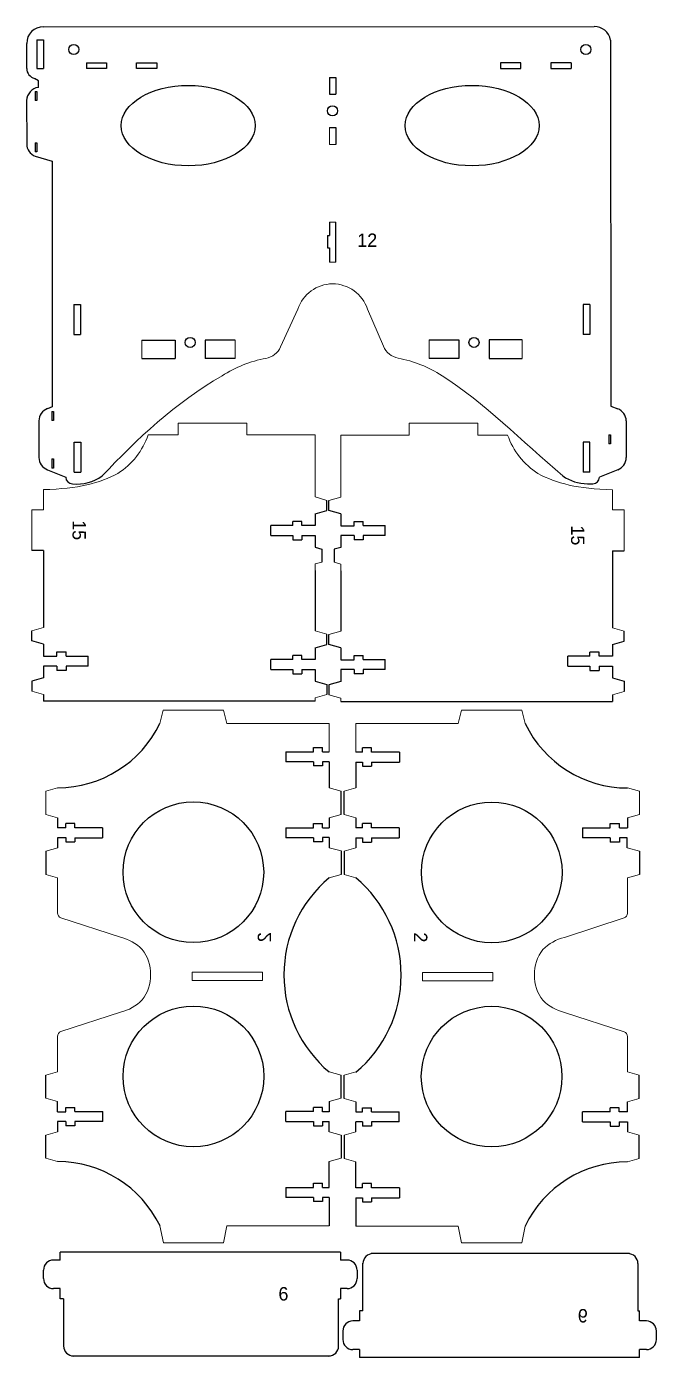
# Model space of a CAD drawing. Header units: millimetres. Extents: x -183 to 711, y -1188576 to 1261.
# Drawn here: x -182.8 to 5.3, y 863.8 to 1261 of the extents above; entities that cross this region are included whole.
import ezdxf

# ---------------------------------------------------------------- set-up
doc = ezdxf.new("R2010")
doc.units = ezdxf.units.MM
doc.header["$MEASUREMENT"] = 0
doc.layers.add('Cut', color=7, linetype='Continuous')

msp = doc.modelspace()

# ---------------------------------------------------------------- linework, layer by layer
at = {"color": 0}
for p, q in [((-177.76, 1260.96), (-13.31, 1260.99)), ((-182.75, 1248.53), (-182.75, 1255.99)), ((-179.76, 1257.02), (-177.76, 1257.02)), ((-179.76, 1257.02), (-179.76, 1248.47)), ((-177.76, 1257.02), (-177.76, 1248.47)), ((-8.38, 1256.98), (-8.32, 1147.74)), ((-179.76, 1248.47), (-177.76, 1248.47)), ((-164.92, 1250.16), (-158.92, 1250.16)), ((-164.92, 1250.16), (-164.92, 1248.46)), ((-164.92, 1250.16), (-164.92, 1248.46)), ((-158.92, 1248.46), (-164.92, 1248.46)), ((-158.92, 1250.16), (-158.92, 1248.46)), ((-149.92, 1248.46), (-149.92, 1250.16)), ((-149.92, 1250.16), (-143.92, 1250.16)), ((-143.92, 1248.46), (-149.92, 1248.46)), ((-143.92, 1250.16), (-143.92, 1248.46)), ((-41.24, 1250.16), (-41.24, 1248.46)), ((-35.24, 1250.16), (-41.24, 1250.16)), ((-41.24, 1248.46), (-35.24, 1248.46)), ((-35.24, 1248.46), (-35.24, 1250.16)), ((-20.21, 1250.16), (-26.21, 1250.16)), ((-26.21, 1250.16), (-26.21, 1248.46)), ((-26.21, 1248.46), (-20.21, 1248.46)), ((-20.21, 1250.16), (-20.21, 1248.46)), ((-179.26, 1244.82), (-180.38, 1245.53)), ((-179.26, 1242.85), (-179.26, 1244.82)), ((-92.37, 1245.84), (-90.47, 1245.84)), ((-92.37, 1245.84), (-92.37, 1240.84)), ((-90.47, 1245.84), (-90.47, 1240.84)), ((-180.26, 1241.66), (-179.76, 1241.66)), ((-180.26, 1241.66), (-180.26, 1238.95)), ((-179.76, 1241.66), (-179.76, 1238.95)), ((-92.37, 1240.84), (-90.47, 1240.84)), ((-182.77, 1239.01), (-182.74, 1225.94)), ((-179.76, 1238.95), (-180.26, 1238.95)), ((-92.37, 1230.84), (-90.47, 1230.84)), ((-90.47, 1230.84), (-90.47, 1225.84)), ((-180.26, 1226.33), (-179.76, 1226.33)), ((-180.26, 1226.33), (-180.26, 1223.62)), ((-179.76, 1223.62), (-180.26, 1223.62)), ((-179.76, 1226.33), (-179.76, 1223.62)), ((-180.19, 1222.32), (-175.14, 1220.85)), ((-175.14, 1220.85), (-175.14, 1147.48)), ((-92.37, 1202.66), (-92.37, 1198.61)), ((-90.47, 1190.66), (-90.47, 1202.66)), ((-92.97, 1198.61), (-92.97, 1195.01)), ((-92.97, 1198.61), (-92.37, 1198.61)), ((-92.97, 1195.01), (-92.37, 1195.01)), ((-92.37, 1195.01), (-92.37, 1190.66)), ((-90.47, 1191.32), (-90.47, 1191.32)), ((-168.68, 1178.05), (-166.68, 1178.05)), ((-168.68, 1178.05), (-168.68, 1169.05)), ((-166.68, 1178.05), (-166.68, 1169.05)), ((-14.56, 1178.06), (-16.56, 1178.06)), ((-16.56, 1178.06), (-16.56, 1169.06)), ((-14.56, 1178.06), (-14.56, 1169.06)), ((-168.68, 1169.05), (-166.68, 1169.05)), ((-14.56, 1169.06), (-16.56, 1169.06)), ((-148.35, 1167.43), (-138.41, 1167.43)), ((-138.41, 1167.43), (-138.41, 1161.94)), ((-120.51, 1167.43), (-129.45, 1167.43)), ((-129.45, 1167.43), (-129.45, 1161.94)), ((-62.6, 1167.46), (-53.66, 1167.46)), ((-53.66, 1167.46), (-53.66, 1161.96)), ((-34.76, 1167.46), (-44.7, 1167.46)), ((-44.7, 1167.46), (-44.7, 1161.96)), ((-148.35, 1161.94), (-138.41, 1161.94)), ((-120.51, 1161.94), (-129.45, 1161.94)), ((-53.66, 1161.96), (-62.6, 1161.96)), ((-44.7, 1161.96), (-34.76, 1161.96)), ((-175.14, 1147.48), (-176.52, 1146.96)), ((-175.2, 1146.14), (-174.69, 1146.14)), ((-175.2, 1146.14), (-175.2, 1143.43)), ((-174.69, 1146.14), (-174.69, 1143.43)), ((-8.32, 1147.74), (-6.22, 1146.95)), ((-179.07, 1143.34), (-179.07, 1132.37)), ((-174.69, 1143.43), (-175.2, 1143.43)), ((-3.72, 1143.3), (-3.73, 1132.35)), ((-168.56, 1136.98), (-166.56, 1136.98)), ((-168.56, 1127.98), (-168.56, 1136.98)), ((-166.56, 1136.98), (-166.56, 1127.98)), ((-14.56, 1136.98), (-16.56, 1136.98)), ((-16.56, 1136.98), (-16.56, 1127.98)), ((-14.56, 1127.98), (-14.56, 1136.98)), ((-8.95, 1139.18), (-8.44, 1139.18)), ((-8.95, 1139.18), (-8.95, 1136.47)), ((-8.44, 1136.47), (-8.95, 1136.47)), ((-8.44, 1139.18), (-8.44, 1136.47)), ((-176.52, 1128.75), (-171.07, 1126.52)), ((-175.2, 1131.96), (-174.69, 1131.96)), ((-175.2, 1131.96), (-175.2, 1129.25)), ((-174.69, 1129.25), (-175.2, 1129.25)), ((-174.69, 1131.96), (-174.69, 1129.25)), ((-6.27, 1128.73), (-11.72, 1126.52)), ((-168.56, 1127.98), (-166.56, 1127.98)), ((-14.56, 1127.98), (-16.56, 1127.98)), ((-15.33, 1124.53), (-13.72, 1124.52)), ((-96.59, 1115.6), (-93.09, 1116.6)), ((-93.09, 1116.6), (-93.09, 1119.6)), ((-92.48, 1116.55), (-92.48, 1119.55)), ((-88.98, 1115.55), (-92.48, 1116.55)), ((-100.58, 1113.32), (-103.29, 1113.32)), ((-103.29, 1112.1), (-103.29, 1113.32)), ((-100.58, 1112.07), (-100.58, 1113.32)), ((-96.59, 1115.6), (-96.59, 1112.07)), ((-88.98, 1115.55), (-88.98, 1112.02)), ((-84.99, 1112.02), (-84.99, 1113.26)), ((-84.99, 1113.26), (-82.28, 1113.26)), ((-82.28, 1112.05), (-82.28, 1113.26)), ((-103.29, 1112.1), (-109.88, 1112.1)), ((-109.88, 1109.11), (-109.88, 1112.1)), ((-109.88, 1109.11), (-103.29, 1109.11)), ((-103.29, 1109.11), (-103.29, 1107.82)), ((-96.59, 1112.07), (-100.58, 1112.07)), ((-100.58, 1109.11), (-96.59, 1109.11)), ((-100.58, 1109.11), (-100.58, 1107.82)), ((-96.59, 1109.11), (-96.59, 1105.6)), ((-88.98, 1112.02), (-84.99, 1112.02)), ((-84.99, 1109.06), (-88.98, 1109.06)), ((-88.98, 1109.06), (-88.98, 1105.55)), ((-84.99, 1109.06), (-84.99, 1107.77)), ((-82.28, 1112.05), (-75.69, 1112.05)), ((-75.69, 1109.06), (-82.28, 1109.06)), ((-82.28, 1109.06), (-82.28, 1107.77)), ((-75.69, 1109.06), (-75.69, 1112.05)), ((-177.71, 1104.6), (-181.21, 1104.6)), ((-177.71, 1104.6), (-177.71, 1081.63)), ((-103.3, 1107.82), (-100.58, 1107.82)), ((-96.59, 1105.6), (-94.58, 1105.03)), ((-94.58, 1105.03), (-94.58, 1101.18)), ((-88.98, 1105.55), (-90.98, 1104.98)), ((-90.98, 1104.98), (-90.98, 1101.13)), ((-82.27, 1107.77), (-84.99, 1107.77)), ((-7.85, 1104.55), (-7.86, 1081.58)), ((-7.85, 1104.55), (-4.35, 1104.55)), ((-96.59, 1098.63), (-96.59, 1080.62)), ((-88.98, 1098.58), (-88.98, 1080.57)), ((-181.21, 1077.63), (-181.21, 1080.63)), ((-4.36, 1077.58), (-4.36, 1080.58)), ((-177.71, 1076.63), (-181.21, 1077.63)), ((-177.71, 1076.63), (-177.71, 1073.09)), ((-96.59, 1075.62), (-93.09, 1076.62)), ((-93.09, 1076.62), (-93.09, 1079.62)), ((-92.48, 1076.57), (-92.48, 1079.57)), ((-88.98, 1075.57), (-92.48, 1076.57)), ((-7.86, 1076.58), (-4.36, 1077.58)), ((-7.86, 1076.58), (-7.86, 1073.04)), ((-177.71, 1073.09), (-173.71, 1073.09)), ((-173.71, 1073.09), (-173.71, 1074.34)), ((-173.71, 1074.34), (-171, 1074.34)), ((-171, 1073.12), (-171, 1074.34)), ((-171, 1073.12), (-164.42, 1073.12)), ((-164.42, 1070.13), (-164.42, 1073.12)), ((-100.58, 1073.33), (-103.29, 1073.33)), ((-103.29, 1072.11), (-103.29, 1073.33)), ((-100.58, 1072.09), (-100.58, 1073.33)), ((-96.59, 1075.62), (-96.59, 1072.09)), ((-88.98, 1075.57), (-88.98, 1072.04)), ((-84.99, 1072.04), (-84.99, 1073.28)), ((-84.99, 1073.28), (-82.28, 1073.28)), ((-82.28, 1072.06), (-82.28, 1073.28)), ((-14.56, 1073.07), (-21.15, 1073.07)), ((-21.15, 1070.08), (-21.15, 1073.07)), ((-11.85, 1074.29), (-14.56, 1074.29)), ((-14.56, 1073.07), (-14.56, 1074.29)), ((-11.85, 1073.04), (-11.85, 1074.29)), ((-7.86, 1073.04), (-11.85, 1073.04)), ((-173.71, 1070.13), (-177.71, 1070.13)), ((-177.71, 1070.13), (-177.71, 1066.63)), ((-173.71, 1070.13), (-173.71, 1068.84)), ((-170.99, 1068.84), (-173.71, 1068.84)), ((-164.42, 1070.13), (-171, 1070.13)), ((-171, 1070.13), (-171, 1068.84)), ((-103.29, 1072.11), (-109.88, 1072.11)), ((-109.88, 1069.13), (-109.88, 1072.11)), ((-109.88, 1069.13), (-103.29, 1069.13)), ((-103.29, 1069.13), (-103.29, 1067.84)), ((-96.59, 1072.09), (-100.58, 1072.09)), ((-100.58, 1069.13), (-96.59, 1069.13)), ((-100.58, 1069.13), (-100.58, 1067.84)), ((-96.59, 1069.13), (-96.59, 1065.62)), ((-88.98, 1072.04), (-84.99, 1072.04)), ((-84.99, 1069.08), (-88.98, 1069.08)), ((-88.98, 1069.08), (-88.98, 1065.57)), ((-84.99, 1069.08), (-84.99, 1067.79)), ((-82.28, 1072.06), (-75.69, 1072.06)), ((-75.69, 1069.08), (-82.28, 1069.08)), ((-82.28, 1069.08), (-82.28, 1067.79)), ((-75.69, 1069.08), (-75.69, 1072.06)), ((-21.15, 1070.08), (-14.56, 1070.08)), ((-14.57, 1068.79), (-11.85, 1068.79)), ((-14.56, 1070.08), (-14.56, 1068.79)), ((-11.85, 1070.08), (-7.86, 1070.08)), ((-11.85, 1070.08), (-11.85, 1068.79)), ((-7.86, 1070.08), (-7.86, 1066.58)), ((-177.71, 1066.63), (-181.21, 1065.63)), ((-181.21, 1065.63), (-181.21, 1062.63)), ((-103.3, 1067.84), (-100.58, 1067.84)), ((-96.59, 1065.62), (-93.09, 1064.62)), ((-93.09, 1064.62), (-93.09, 1061.62)), ((-88.98, 1065.57), (-92.48, 1064.57)), ((-92.48, 1064.57), (-92.48, 1061.57)), ((-82.27, 1067.79), (-84.99, 1067.79)), ((-7.86, 1066.58), (-4.36, 1065.58)), ((-4.36, 1065.58), (-4.36, 1062.58)), ((-177.71, 1061.63), (-177.7, 1059.61)), ((-7.86, 1061.58), (-7.86, 1059.55)), ((-96.59, 1059.63), (-177.7, 1059.61)), ((-88.98, 1059.58), (-7.86, 1059.55)), ((-97.13, 1045.81), (-94.41, 1045.81)), ((-97.12, 1044.52), (-97.12, 1045.81)), ((-94.41, 1044.52), (-94.41, 1045.81)), ((-79.74, 1045.74), (-82.46, 1045.74)), ((-82.46, 1044.45), (-82.46, 1045.74)), ((-79.75, 1044.45), (-79.75, 1045.74)), ((-105.41, 1044.52), (-97.12, 1044.52)), ((-105.41, 1044.52), (-105.41, 1041.53)), ((-97.12, 1041.53), (-105.41, 1041.53)), ((-97.12, 1041.53), (-97.12, 1040.31)), ((-94.41, 1044.52), (-92.41, 1044.52)), ((-92.41, 1041.56), (-94.41, 1041.56)), ((-94.41, 1041.56), (-94.41, 1040.31)), ((-92.41, 1041.56), (-92.41, 1033.82)), ((-82.46, 1044.45), (-84.45, 1044.45)), ((-84.45, 1041.49), (-82.46, 1041.49)), ((-84.45, 1041.49), (-84.45, 1033.75)), ((-82.46, 1041.49), (-82.46, 1040.24)), ((-71.45, 1044.45), (-79.75, 1044.45)), ((-79.75, 1041.46), (-71.45, 1041.46)), ((-79.75, 1041.46), (-79.75, 1040.24)), ((-71.45, 1044.45), (-71.45, 1041.46)), ((-94.41, 1040.31), (-97.12, 1040.31)), ((-82.46, 1040.24), (-79.75, 1040.24)), ((-88.89, 1025.87), (-88.89, 1032.82)), ((-87.98, 1025.79), (-87.98, 1032.75)), ((-173.5, 1024.88), (-173.5, 1021.88)), ((-92.41, 1024.88), (-92.41, 1021.88)), ((-84.46, 1024.81), (-84.46, 1021.81)), ((-3.36, 1024.81), (-3.36, 1021.81)), ((-171.09, 1021.88), (-173.5, 1021.88)), ((-168.37, 1023.17), (-171.09, 1023.17)), ((-171.09, 1021.88), (-171.09, 1023.17)), ((-168.38, 1021.88), (-168.38, 1023.17)), ((-160.08, 1021.88), (-168.38, 1021.88)), ((-160.08, 1021.88), (-160.08, 1018.9)), ((-105.38, 1021.88), (-97.09, 1021.88)), ((-105.38, 1021.88), (-105.38, 1018.9)), ((-97.09, 1023.18), (-94.38, 1023.18)), ((-97.09, 1021.88), (-97.09, 1023.18)), ((-94.38, 1021.88), (-94.38, 1023.18)), ((-94.38, 1021.88), (-92.39, 1021.88)), ((-82.49, 1021.81), (-84.47, 1021.81)), ((-79.78, 1023.11), (-82.49, 1023.11)), ((-82.49, 1021.81), (-82.49, 1023.11)), ((-79.78, 1021.81), (-79.78, 1023.11)), ((-71.48, 1021.81), (-79.78, 1021.81)), ((-71.48, 1021.81), (-71.48, 1018.83)), ((-16.78, 1021.81), (-8.48, 1021.81)), ((-16.78, 1021.81), (-16.78, 1018.83)), ((-8.49, 1023.1), (-5.77, 1023.1)), ((-8.48, 1021.81), (-8.48, 1023.1)), ((-5.77, 1021.81), (-5.77, 1023.1)), ((-5.77, 1021.81), (-3.36, 1021.81)), ((-173.46, 1018.92), (-171.09, 1018.92)), ((-173.46, 1015.91), (-173.46, 1018.92)), ((-171.09, 1018.92), (-171.09, 1017.68)), ((-171.09, 1017.68), (-168.38, 1017.68)), ((-168.38, 1018.9), (-160.08, 1018.9)), ((-168.38, 1018.9), (-168.38, 1017.68)), ((-97.09, 1018.9), (-105.38, 1018.9)), ((-97.09, 1018.9), (-97.09, 1017.68)), ((-94.38, 1017.68), (-97.09, 1017.68)), ((-92.39, 1018.92), (-94.38, 1018.92)), ((-94.38, 1018.92), (-94.38, 1017.68)), ((-92.41, 1018.92), (-92.41, 1015.91)), ((-84.47, 1018.85), (-82.49, 1018.85)), ((-84.46, 1018.85), (-84.45, 1015.84)), ((-82.49, 1018.85), (-82.49, 1017.61)), ((-82.49, 1017.61), (-79.78, 1017.61)), ((-79.78, 1018.83), (-71.48, 1018.83)), ((-79.78, 1018.83), (-79.78, 1017.61)), ((-8.48, 1018.83), (-16.78, 1018.83)), ((-8.48, 1018.83), (-8.48, 1017.61)), ((-5.77, 1017.61), (-8.48, 1017.61)), ((-3.41, 1018.85), (-5.77, 1018.85)), ((-5.77, 1018.85), (-5.77, 1017.61)), ((-3.41, 1015.84), (-3.41, 1018.85)), ((-177.06, 1014.91), (-177.06, 1007.97)), ((-88.89, 1014.97), (-88.89, 1007.97)), ((-87.97, 1014.9), (-87.97, 1007.9)), ((0.2, 1014.84), (0.2, 1007.9)), ((-177.03, 941.13), (-177.04, 948.07)), ((-88.89, 941.12), (-88.89, 948.07)), ((-87.97, 941.05), (-87.97, 947.99)), ((0.17, 941.06), (0.17, 947.99)), ((-173.52, 937.13), (-173.52, 940.13)), ((-171.05, 937.13), (-171.05, 938.37)), ((-171.05, 938.37), (-168.35, 938.37)), ((-168.35, 937.16), (-168.35, 938.37)), ((-94.38, 938.38), (-97.09, 938.38)), ((-97.09, 937.16), (-97.09, 938.38)), ((-94.38, 937.13), (-94.38, 938.38)), ((-92.41, 940.12), (-92.41, 937.13)), ((-84.45, 940.05), (-84.45, 937.06)), ((-82.49, 937.06), (-82.49, 938.31)), ((-82.49, 938.31), (-79.78, 938.31)), ((-79.78, 937.09), (-79.78, 938.31)), ((-5.81, 938.3), (-8.52, 938.3)), ((-8.52, 937.09), (-8.52, 938.3)), ((-5.81, 937.06), (-5.81, 938.3)), ((-3.34, 937.06), (-3.34, 940.06)), ((-173.52, 937.13), (-171.05, 937.13)), ((-171.05, 934.17), (-173.52, 934.17)), ((-173.52, 934.17), (-173.52, 931.16)), ((-171.05, 934.17), (-171.05, 932.88)), ((-168.35, 937.16), (-160.05, 937.16)), ((-160.05, 934.17), (-168.35, 934.17)), ((-168.35, 934.17), (-168.35, 932.88)), ((-160.05, 934.17), (-160.05, 937.16)), ((-97.09, 937.16), (-105.38, 937.16)), ((-105.38, 934.17), (-105.38, 937.16)), ((-105.38, 934.17), (-97.09, 934.17)), ((-97.09, 934.17), (-97.09, 932.88)), ((-92.41, 937.13), (-94.38, 937.13)), ((-94.38, 934.17), (-92.43, 934.17)), ((-94.38, 934.17), (-94.38, 932.88)), ((-92.43, 931.16), (-92.43, 934.17)), ((-84.45, 937.06), (-82.49, 937.06)), ((-82.49, 934.1), (-84.44, 934.1)), ((-84.44, 931.09), (-84.44, 934.1)), ((-82.49, 934.1), (-82.49, 932.81)), ((-79.78, 937.09), (-71.48, 937.09)), ((-71.48, 934.1), (-79.78, 934.1)), ((-79.78, 934.1), (-79.78, 932.81)), ((-71.48, 934.1), (-71.48, 937.09)), ((-8.52, 937.09), (-16.82, 937.09)), ((-16.82, 934.1), (-16.82, 937.09)), ((-16.82, 934.1), (-8.52, 934.1)), ((-8.52, 934.1), (-8.52, 932.81)), ((-3.34, 937.06), (-5.81, 937.06)), ((-5.81, 934.1), (-3.35, 934.1)), ((-5.81, 934.1), (-5.81, 932.81)), ((-3.35, 934.1), (-3.34, 931.09)), ((-177.02, 923.22), (-177.03, 930.16)), ((-168.33, 932.88), (-171.05, 932.88)), ((-97.09, 932.88), (-94.38, 932.88)), ((-88.89, 930.16), (-88.89, 923.21)), ((-87.97, 930.09), (-87.97, 923.14)), ((-79.78, 932.81), (-82.49, 932.81)), ((-8.53, 932.81), (-5.81, 932.81)), ((0.16, 923.15), (0.16, 930.09)), ((-92.41, 914.49), (-92.41, 922.22)), ((-84.45, 914.42), (-84.45, 922.15)), ((-105.41, 914.49), (-97.12, 914.49)), ((-105.41, 914.49), (-105.41, 911.51)), ((-97.13, 915.78), (-94.41, 915.78)), ((-97.12, 914.49), (-97.12, 915.78)), ((-94.41, 914.49), (-94.41, 915.78)), ((-94.41, 914.49), (-92.41, 914.49)), ((-82.46, 914.42), (-84.45, 914.42)), ((-79.74, 915.71), (-82.46, 915.71)), ((-82.46, 914.42), (-82.46, 915.71)), ((-79.75, 914.42), (-79.75, 915.71)), ((-71.45, 914.42), (-79.75, 914.42)), ((-71.45, 914.42), (-71.45, 911.44)), ((-97.12, 911.51), (-105.41, 911.51)), ((-97.12, 911.51), (-97.12, 910.29)), ((-94.41, 910.29), (-97.12, 910.29)), ((-92.39, 911.53), (-94.41, 911.53)), ((-94.41, 911.53), (-94.41, 910.29)), ((-92.39, 911.53), (-92.38, 903.02)), ((-84.47, 911.46), (-84.49, 902.95)), ((-84.47, 911.46), (-82.46, 911.46)), ((-82.46, 911.46), (-82.46, 910.22)), ((-82.46, 910.22), (-79.75, 910.22)), ((-79.75, 911.44), (-71.45, 911.44)), ((-79.75, 911.44), (-79.75, 910.22)), ((-89.09, 895.19), (-172.72, 895.19)), ((-172.72, 892.86), (-172.72, 895.19)), ((-89.09, 895.19), (-89.09, 892.86)), ((-2.71, 894.78), (-79.84, 894.78)), ((-177.72, 887.3), (-177.72, 889.86)), ((-172.72, 892.86), (-174.72, 892.86)), ((-87.09, 892.86), (-89.09, 892.86)), ((-84.09, 889.86), (-84.09, 887.31)), ((-82.34, 877.67), (-82.34, 891.92)), ((-0.21, 891.78), (-0.21, 877.67)), ((-172.72, 884.31), (-174.72, 884.31)), ((-172.72, 881.31), (-172.72, 884.31)), ((-89.09, 884.31), (-89.09, 881.31)), ((-87.09, 884.31), (-89.09, 884.31)), ((-171.72, 881.31), (-172.72, 881.31)), ((-171.72, 881.31), (-171.72, 867.06)), ((-89.59, 867.2), (-89.59, 881.31)), ((-89.59, 881.31), (-89.09, 881.31)), ((-83.34, 874.67), (-85.34, 874.67)), ((-82.34, 877.67), (-83.34, 877.67)), ((-83.34, 877.67), (-83.34, 874.67)), ((-0.21, 877.67), (0.28, 877.67)), ((0.28, 874.67), (0.28, 877.67)), ((2.28, 874.67), (0.28, 874.67)), ((-88.34, 871.68), (-88.34, 869.12)), ((5.28, 869.12), (5.28, 871.67)), ((-83.34, 866.12), (-85.34, 866.12)), ((-83.34, 866.12), (-83.34, 863.8)), ((0.28, 863.8), (0.28, 866.12)), ((2.28, 866.12), (0.28, 866.12)), ((-92.09, 864.2), (-169.22, 864.2)), ((0.28, 863.8), (-83.34, 863.8))]:
    msp.add_line(p, q, dxfattribs=at)
for centre, radius in [((-168.7, 1254.16), 1.5), ((-15.76, 1254.16), 1.5), ((-91.42, 1235.84), 1.5), ((-133.93, 1166.74), 1.5), ((-49.18, 1166.74), 1.5), ((-132.98, 1008.6), 21), ((-43.89, 1008.53), 21), ((-132.95, 947.66), 21), ((-43.91, 947.59), 21)]:
    msp.add_circle(centre, radius, dxfattribs=at)
for centre, radius, start, end in [((-177.75, 1255.96), 5, 90, 180), ((-13.19, 1256.11), 4.88, 10.1812, 91.4858), ((-179.57, 1248.6), 3.18, 181.3525, 255.2906), ((-178.64, 1238.77), 4.13, 98.6593, 177.8389), ((-178.87, 1225.96), 3.88, 180.2781, 249.9544), ((-175.2, 1143.32), 3.88, 110.0461, 179.7224), ((-7.6, 1143.28), 3.88, 0.2779, 69.9542), ((-175.2, 1132.39), 3.88, 180.2781, 249.9544), ((-7.6, 1132.37), 3.88, 290.0458, 359.7221), ((-169.07, 1126.52), 2, 180, 270), ((-167.85, 1137.82), 13.36, 264.7578, 305.0394), ((-15.33, 1137.14), 12.6, 234.4519, 269.9997), ((-13.72, 1126.52), 2, 270, 0), ((-173.53, 1067.73), 33.91, 270, 334.3051), ((-3.33, 1067.66), 33.91, 205.6949, 270), ((-68.08, 977.97), 37.85, 130, 230.001), ((-108.78, 977.9), 37.85, 309.999, 50), ((-173.5, 888.29), 33.93, 25.7382, 90), ((-3.36, 888.22), 33.93, 90, 154.2618), ((-79.34, 891.78), 3, 90, 180), ((-3.21, 891.78), 3, 0, 90), ((-174.72, 889.86), 3, 90, 180), ((-87.09, 889.86), 3, 0, 90), ((-174.72, 887.31), 3, 180, 270), ((-87.09, 887.31), 3, 270, 360), ((-85.34, 871.67), 3, 90, 180), ((2.28, 871.67), 3, 0, 90), ((-168.72, 867.2), 3, 180, 270), ((-92.59, 867.2), 3, 270, 360), ((-85.34, 869.12), 3, 180, 270), ((2.28, 869.12), 3, 270, 0)]:
    msp.add_arc(centre, radius, start, end, dxfattribs=at)
for centre in [(-134.51, 1231.44), (-49.76, 1231.44)]:
    msp.add_ellipse(centre, major_axis=(-20, 0), ratio=0.6, dxfattribs=at)
at = {"layer": 'Cut', "color": 0, "lineweight": 9}
for p, q in [((-90.47, 1245.84), (-92.37, 1245.84)), ((-92.37, 1230.84), (-92.37, 1225.84)), ((-92.37, 1225.84), (-90.47, 1225.84)), ((-92.37, 1202.66), (-90.47, 1202.66)), ((-90.47, 1190.66), (-92.37, 1190.66)), ((-148.35, 1167.43), (-148.35, 1161.94)), ((-120.51, 1167.43), (-120.51, 1161.94)), ((-62.6, 1167.46), (-62.6, 1161.96)), ((-34.76, 1167.46), (-34.76, 1161.96)), ((-92.41, 1006.97), (-88.89, 1007.97)), ((-84.45, 1006.9), (-87.97, 1007.9)), ((-133.32, 978.77), (-112.32, 978.77)), ((-133.32, 976.27), (-133.32, 978.77)), ((-112.32, 978.77), (-112.32, 976.27)), ((-43.54, 978.7), (-64.54, 978.7)), ((-64.54, 978.7), (-64.54, 976.2)), ((-43.54, 976.2), (-43.54, 978.7)), ((-112.32, 976.27), (-133.32, 976.27)), ((-64.54, 976.2), (-43.54, 976.2)), ((-88.89, 948.07), (-92.41, 949.07)), ((-87.97, 947.99), (-84.45, 948.99))]:
    msp.add_line(p, q, dxfattribs=at)
for points in [[(-177.06, 1025.88), (-177.06, 1032.82)], [(0.2, 1025.81), (0.2, 1032.75)]]:
    msp.add_lwpolyline(points, dxfattribs=at)
for points in [[(-91.42, 1184.21), (-96.16, 1184.19), (-100.33, 1181.14), (-101.78, 1176.63)], [(-81.02, 1176.68), (-82.49, 1181.19), (-86.68, 1184.22), (-91.42, 1184.21)], [(-101.78, 1176.63), (-101.78, 1176.63), (-106.94, 1165.38), (-106.94, 1165.38)], [(-76.22, 1165.57), (-76.22, 1165.57), (-81.02, 1176.68), (-81.02, 1176.68)], [(-106.94, 1165.38), (-107.75, 1163.6), (-109.38, 1162.33), (-111.3, 1161.98)], [(-71.82, 1162.05), (-73.78, 1162.42), (-75.43, 1163.73), (-76.22, 1165.57)], [(-111.3, 1161.98), (-115.96, 1161.12), (-120.41, 1159.35), (-124.38, 1156.76)], [(-58.73, 1156.81), (-62.7, 1159.39), (-67.16, 1161.18), (-71.82, 1162.05)], [(-124.38, 1156.76), (-138.19, 1148.81), (-149.99, 1137.75), (-160.18, 1126.88)], [(-22.66, 1126.88), (-35.14, 1137.53), (-45.91, 1148.61), (-58.73, 1156.81)], [(-137.53, 1139.15), (-137.53, 1139.15), (-137.53, 1142.68), (-137.53, 1142.68)], [(-137.53, 1142.68), (-137.53, 1142.68), (-117.03, 1142.68), (-117.03, 1142.68)], [(-117.03, 1142.68), (-117.03, 1142.68), (-117.03, 1139.15), (-117.03, 1139.15)], [(-48.03, 1142.62), (-48.03, 1142.62), (-68.53, 1142.62), (-68.53, 1142.62)], [(-68.53, 1142.62), (-68.53, 1142.62), (-68.53, 1139.1), (-68.53, 1139.1)], [(-48.03, 1139.1), (-48.03, 1139.1), (-48.03, 1142.62), (-48.03, 1142.62)], [(-155.48, 1127.63), (-151.27, 1130.36), (-148.08, 1134.41), (-146.43, 1139.15)], [(-146.43, 1139.15), (-146.43, 1139.15), (-137.53, 1139.15), (-137.53, 1139.15)], [(-117.03, 1139.15), (-117.03, 1139.15), (-96.59, 1139.15), (-96.59, 1139.15)], [(-96.59, 1139.15), (-96.59, 1139.15), (-96.59, 1120.6), (-96.59, 1120.6)], [(-68.53, 1139.1), (-68.53, 1139.1), (-88.98, 1139.1), (-88.98, 1139.1)], [(-88.98, 1139.1), (-88.98, 1139.1), (-88.98, 1120.55), (-88.98, 1120.55)], [(-39.13, 1139.1), (-39.13, 1139.1), (-48.03, 1139.1), (-48.03, 1139.1)], [(-30.08, 1127.58), (-34.29, 1130.31), (-37.48, 1134.36), (-39.13, 1139.1)], [(-177.71, 1122.81), (-167.28, 1123.05), (-161.08, 1124.7), (-155.48, 1127.63)], [(-7.85, 1122.76), (-18.29, 1123), (-24.48, 1124.65), (-30.08, 1127.58)], [(-177.71, 1116.8), (-177.71, 1116.8), (-177.71, 1122.81), (-177.71, 1122.81)], [(-96.59, 1120.6), (-96.59, 1120.6), (-93.09, 1119.6), (-93.09, 1119.6)], [(-88.98, 1120.55), (-88.98, 1120.55), (-92.48, 1119.55), (-92.48, 1119.55)], [(-7.85, 1116.75), (-7.85, 1116.75), (-7.85, 1122.76), (-7.85, 1122.76)], [(-181.21, 1104.6), (-181.21, 1104.6), (-181.21, 1116.8), (-181.21, 1116.8)], [(-181.21, 1116.8), (-181.21, 1116.8), (-177.71, 1116.8), (-177.71, 1116.8)], [(-4.35, 1116.75), (-4.35, 1116.75), (-7.85, 1116.75), (-7.85, 1116.75)], [(-4.35, 1104.55), (-4.35, 1104.55), (-4.35, 1116.75), (-4.35, 1116.75)], [(-94.58, 1101.18), (-94.58, 1101.18), (-96.59, 1100.6), (-96.59, 1100.6)], [(-96.59, 1100.6), (-96.59, 1100.6), (-96.59, 1098.6), (-96.59, 1098.6)], [(-90.98, 1101.13), (-90.98, 1101.13), (-88.98, 1100.55), (-88.98, 1100.55)], [(-88.98, 1100.55), (-88.98, 1100.55), (-88.98, 1098.55), (-88.98, 1098.55)], [(-177.71, 1081.63), (-177.71, 1081.63), (-181.21, 1080.63), (-181.21, 1080.63)], [(-96.59, 1080.62), (-96.59, 1080.62), (-93.09, 1079.62), (-93.09, 1079.62)], [(-88.98, 1080.57), (-88.98, 1080.57), (-92.48, 1079.57), (-92.48, 1079.57)], [(-7.86, 1081.58), (-7.86, 1081.58), (-4.36, 1080.58), (-4.36, 1080.58)], [(-181.21, 1062.63), (-181.21, 1062.63), (-177.71, 1061.63), (-177.71, 1061.63)], [(-93.09, 1061.62), (-93.09, 1061.62), (-96.59, 1060.62), (-96.59, 1060.62)], [(-96.59, 1060.62), (-96.59, 1060.62), (-96.59, 1059.62), (-96.59, 1059.62)], [(-92.48, 1061.57), (-92.48, 1061.57), (-88.98, 1060.57), (-88.98, 1060.57)], [(-88.98, 1060.57), (-88.98, 1060.57), (-88.98, 1059.57), (-88.98, 1059.57)], [(-4.36, 1062.58), (-4.36, 1062.58), (-7.86, 1061.58), (-7.86, 1061.58)], [(-141.98, 1057.02), (-141.98, 1057.02), (-142.98, 1053.02), (-142.98, 1053.02)], [(-123.98, 1057.02), (-123.98, 1057.02), (-141.98, 1057.02), (-141.98, 1057.02)], [(-122.98, 1053.02), (-122.98, 1053.02), (-123.98, 1057.02), (-123.98, 1057.02)], [(-53.89, 1052.95), (-53.89, 1052.95), (-52.89, 1056.95), (-52.89, 1056.95)], [(-52.89, 1056.95), (-52.89, 1056.95), (-34.89, 1056.95), (-34.89, 1056.95)], [(-34.89, 1056.95), (-34.89, 1056.95), (-33.89, 1052.95), (-33.89, 1052.95)], [(-92.41, 1053.02), (-92.41, 1053.02), (-122.98, 1053.02), (-122.98, 1053.02)], [(-92.41, 1044.52), (-92.41, 1044.52), (-92.41, 1053.02), (-92.41, 1053.02)], [(-84.45, 1044.45), (-84.45, 1044.45), (-84.45, 1052.95), (-84.45, 1052.95)], [(-84.45, 1052.95), (-84.45, 1052.95), (-53.89, 1052.95), (-53.89, 1052.95)], [(-173.53, 1033.82), (-173.53, 1033.82), (-177.06, 1032.82), (-177.06, 1032.82)], [(-88.89, 1032.82), (-88.89, 1032.82), (-92.41, 1033.82), (-92.41, 1033.82)], [(-87.98, 1032.75), (-87.98, 1032.75), (-84.45, 1033.75), (-84.45, 1033.75)], [(-3.33, 1033.75), (-3.33, 1033.75), (0.2, 1032.75), (0.2, 1032.75)], [(-173.5, 1024.88), (-173.5, 1024.88), (-177.06, 1025.88), (-177.06, 1025.88)], [(-88.88, 1025.87), (-88.88, 1025.87), (-92.41, 1024.88), (-92.41, 1024.88)], [(-87.98, 1025.8), (-87.98, 1025.8), (-84.46, 1024.81), (-84.46, 1024.81)], [(-3.36, 1024.81), (-3.36, 1024.81), (0.2, 1025.81), (0.2, 1025.81)], [(-177.06, 1014.91), (-177.06, 1014.91), (-173.46, 1015.91), (-173.46, 1015.91)], [(-88.89, 1014.97), (-88.89, 1014.97), (-92.41, 1015.91), (-92.41, 1015.91)], [(-87.97, 1014.9), (-87.97, 1014.9), (-84.45, 1015.84), (-84.45, 1015.84)], [(0.2, 1014.84), (0.2, 1014.84), (-3.41, 1015.84), (-3.41, 1015.84)], [(-177.06, 1007.97), (-177.06, 1007.97), (-173.54, 1006.97), (-173.54, 1006.97)], [(-173.54, 1006.97), (-173.54, 1006.97), (-173.54, 996.44), (-173.54, 996.44)], [(0.2, 1007.9), (0.2, 1007.9), (-3.32, 1006.9), (-3.32, 1006.9)], [(-3.32, 1006.9), (-3.32, 1006.9), (-3.32, 996.37), (-3.32, 996.37)], [(-173.54, 996.44), (-173.54, 995.79), (-173.12, 995.21), (-172.5, 995.01)], [(-172.5, 995.01), (-172.5, 995.01), (-172.5, 995.01), (-172.5, 995.01)], [(-172.5, 995.01), (-172.5, 995.01), (-154.69, 989.21), (-154.69, 989.21)], [(-4.36, 994.94), (-4.36, 994.94), (-22.18, 989.14), (-22.18, 989.14)], [(-3.32, 996.37), (-3.33, 995.71), (-3.74, 995.14), (-4.36, 994.94)], [(-4.36, 994.94), (-4.36, 994.94), (-4.36, 994.94), (-4.36, 994.94)], [(-154.69, 989.21), (-154.69, 989.21), (-154.69, 989.21), (-154.69, 989.21)], [(-154.69, 989.21), (-152.25, 988.62), (-150.03, 987.36), (-148.28, 985.56)], [(-22.18, 989.14), (-24.61, 988.55), (-26.84, 987.29), (-28.58, 985.49)], [(-22.18, 989.14), (-22.18, 989.14), (-22.18, 989.14), (-22.18, 989.14)], [(-148.28, 985.56), (-146.53, 983.45), (-145.65, 980.76), (-145.79, 978.02)], [(-28.58, 985.49), (-30.33, 983.38), (-31.22, 980.69), (-31.08, 977.95)], [(-145.79, 978.02), (-145.65, 975.28), (-146.53, 972.6), (-148.28, 970.48)], [(-31.08, 977.95), (-31.22, 975.21), (-30.33, 972.52), (-28.58, 970.41)], [(-148.28, 970.48), (-150.03, 968.69), (-152.25, 967.42), (-154.69, 966.84)], [(-28.58, 970.41), (-26.84, 968.62), (-24.61, 967.35), (-22.18, 966.77)], [(-154.69, 966.84), (-154.69, 966.84), (-172.5, 961.03), (-172.5, 961.03)], [(-22.18, 966.77), (-22.18, 966.77), (-4.36, 960.96), (-4.36, 960.96)], [(-172.5, 961.03), (-173.12, 960.83), (-173.54, 960.26), (-173.54, 959.61)], [(-173.54, 959.61), (-173.54, 959.61), (-173.54, 949.07), (-173.54, 949.07)], [(-4.36, 960.96), (-3.74, 960.76), (-3.33, 960.19), (-3.32, 959.54)], [(-3.32, 959.54), (-3.32, 959.54), (-3.32, 948.99), (-3.32, 948.99)], [(-173.54, 949.07), (-173.54, 949.07), (-177.04, 948.07), (-177.04, 948.07)], [(-3.32, 948.99), (-3.32, 948.99), (0.17, 947.99), (0.17, 947.99)], [(-173.52, 940.13), (-173.52, 940.13), (-177.03, 941.13), (-177.03, 941.13)], [(-92.41, 940.12), (-92.41, 940.12), (-88.89, 941.12), (-88.89, 941.12)], [(-84.45, 940.05), (-84.45, 940.05), (-87.97, 941.05), (-87.97, 941.05)], [(-3.34, 940.06), (-3.34, 940.06), (0.17, 941.06), (0.17, 941.06)], [(-177.03, 930.16), (-177.03, 930.16), (-173.52, 931.16), (-173.52, 931.16)], [(-88.89, 930.16), (-88.89, 930.16), (-92.43, 931.16), (-92.43, 931.16)], [(-87.97, 930.09), (-87.97, 930.09), (-84.44, 931.09), (-84.44, 931.09)], [(0.16, 930.09), (0.16, 930.09), (-3.34, 931.09), (-3.34, 931.09)], [(-177.02, 923.22), (-177.02, 923.22), (-173.5, 922.22), (-173.5, 922.22)], [(-92.41, 922.22), (-92.41, 922.22), (-88.89, 923.22), (-88.89, 923.22)], [(-84.45, 922.15), (-84.45, 922.15), (-87.97, 923.15), (-87.97, 923.15)], [(0.16, 923.15), (0.16, 923.15), (-3.36, 922.15), (-3.36, 922.15)], [(-142.94, 903.02), (-142.94, 903.02), (-141.94, 898.02), (-141.94, 898.02)], [(-123.94, 898.02), (-123.94, 898.02), (-122.94, 903.02), (-122.94, 903.02)], [(-122.94, 903.02), (-122.94, 903.02), (-92.38, 903.02), (-92.38, 903.02)], [(-53.92, 902.95), (-53.92, 902.95), (-84.49, 902.95), (-84.49, 902.95)], [(-52.92, 897.95), (-52.92, 897.95), (-53.92, 902.95), (-53.92, 902.95)], [(-33.92, 902.95), (-33.92, 902.95), (-34.92, 897.95), (-34.92, 897.95)], [(-141.94, 898.02), (-141.94, 898.02), (-123.94, 898.02), (-123.94, 898.02)], [(-34.92, 897.95), (-34.92, 897.95), (-52.92, 897.95), (-52.92, 897.95)]]:
    msp.add_open_spline(points, degree=3, dxfattribs=at)

# ---------------------------------------------------------------- texts
at = {"color": 0, "char_height": 4, "width": 10.4716, "attachment_point": 1}
for s, insert in [('12', (-84.04, 1199.23)), ('6', (-107.57, 884.77))]:
    msp.add_mtext(s, dxfattribs=dict(at, insert=insert))
at = {"color": 0, "char_height": 4, "width": 10.4716, "attachment_point": 1, "rotation": 270}
for s, insert in [('15', (-165.06, 1113.68)), ('15', (-16.2, 1112.11)), ('2', (-63.11, 990.64))]:
    msp.add_mtext(s, dxfattribs=dict(at, insert=insert))
at = {"color": 0, "extrusion": (0, 0, -1), "char_height": 4, "width": 10.4716, "attachment_point": 1}
for s, insert, text_direction in [('2', (-113.76, 990.71), (0, -1, 0)), ('6', (-18.2, 874.22), (1, 0, 0))]:
    msp.add_mtext(s, dxfattribs=dict(at, insert=insert, text_direction=text_direction))

doc.saveas('drawing.dxf')
